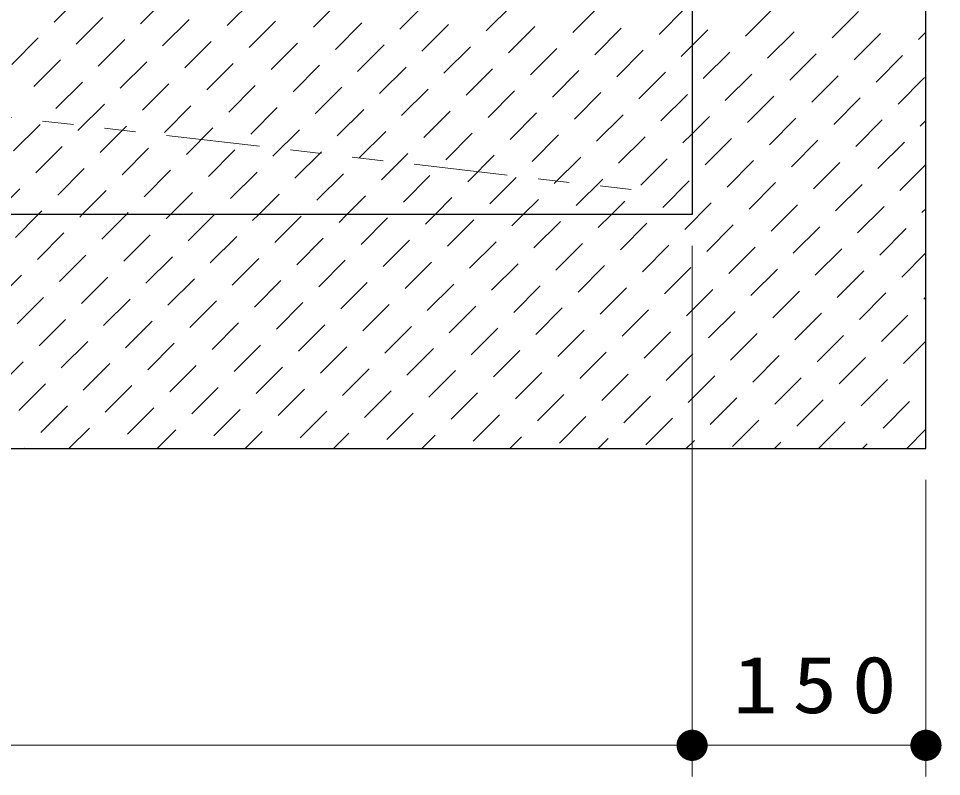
# Model space of a CAD drawing. Units: millimetres on the paper, scale 1:20. Extents: x -385 to 0, y -12 to 267.
# Drawn here: x -273.72 to -244.12, y 196.81 to 221.1 of the extents above; entities that cross this region are included whole.
import ezdxf

# ---------------------------------------------------------------- set-up
doc = ezdxf.new("R2010")
doc.units = ezdxf.units.MM
doc.linetypes.add('USER3', pattern=[8, 3, -1, 1, -1, 1, -1])
doc.layers.add('1_20', color=7, linetype='Continuous', lineweight=13)
doc.styles.add('ＭＳ ゴシック', font='')
doc.styles.get('ＭＳ ゴシック').set_extended_font_data('MS Gothic')

# ---------------------------------------------------------------- blocks, each defined once
blk = doc.blocks.new('filled_dot')
at = {"color": 0, "linetype": 'Continuous', "lineweight": -2, "const_width": 1.25}
blk.add_lwpolyline([(-0.625, 0, 1), (0.625, 0, 1)], format="xyb", close=True, dxfattribs=at)

msp = doc.modelspace()

# ---------------------------------------------------------------- linework, layer by layer
at = {"layer": '1_20', "lineweight": 25}
for p, q in [((-252.117, 242.316), (-252.117, 214.816)), ((-244.617, 207.316), (-244.617, 242.316)), ((-252.117, 214.816), (-337.117, 214.816)), ((-344.617, 207.316), (-244.617, 207.316))]:
    msp.add_line(p, q, dxfattribs=at)
at = {"layer": '1_20'}
for p, q in [((-272.576, 220.985), (-271.727, 221.834)), ((-269.804, 220.928), (-268.955, 221.777)), ((-267.032, 220.872), (-266.183, 221.72)), ((-264.26, 220.815), (-263.411, 221.664)), ((-261.488, 220.759), (-260.64, 221.607)), ((-258.716, 220.702), (-257.868, 221.551)), ((-255.944, 220.646), (-255.096, 221.494)), ((-253.173, 220.589), (-252.324, 221.438)), ((-250.401, 220.532), (-249.552, 221.381)), ((-247.629, 220.476), (-246.78, 221.324)), ((-271.868, 220.278), (-271.02, 221.126)), ((-269.097, 220.221), (-268.248, 221.07)), ((-266.325, 220.165), (-265.476, 221.013)), ((-263.553, 220.108), (-262.704, 220.957)), ((-260.781, 220.052), (-259.932, 220.9)), ((-258.009, 219.995), (-257.161, 220.844)), ((-255.237, 219.938), (-254.389, 220.787)), ((-252.117, 220.231), (-251.617, 220.73)), ((-249.694, 219.825), (-248.845, 220.674)), ((-246.922, 219.769), (-246.073, 220.617)), ((-244.857, 220.419), (-244.617, 220.66)), ((-273.933, 219.627), (-273.085, 220.476)), ((-271.161, 219.571), (-270.313, 220.419)), ((-268.389, 219.514), (-267.541, 220.363)), ((-265.618, 219.458), (-264.769, 220.306)), ((-262.846, 219.401), (-261.997, 220.25)), ((-260.074, 219.345), (-259.225, 220.193)), ((-257.302, 219.288), (-256.453, 220.136)), ((-254.53, 219.231), (-253.682, 220.08)), ((-252.465, 219.882), (-252.117, 220.231)), ((-251.758, 219.175), (-250.91, 220.023)), ((-248.986, 219.118), (-248.138, 219.967)), ((-273.226, 218.92), (-272.378, 219.769)), ((-270.454, 218.864), (-269.606, 219.712)), ((-246.215, 219.062), (-245.366, 219.91)), ((-267.682, 218.807), (-266.834, 219.656)), ((-264.91, 218.751), (-264.062, 219.599)), ((-262.139, 218.694), (-261.29, 219.543)), ((-259.367, 218.637), (-258.518, 219.486)), ((-256.595, 218.581), (-255.746, 219.429)), ((-253.823, 218.524), (-252.975, 219.373)), ((-251.051, 218.468), (-250.203, 219.316)), ((-248.279, 218.411), (-247.431, 219.26)), ((-245.507, 218.355), (-244.659, 219.203)), ((-272.519, 218.213), (-271.67, 219.062)), ((-269.747, 218.157), (-268.899, 219.005)), ((-266.975, 218.1), (-266.127, 218.949)), ((-264.203, 218.043), (-263.355, 218.892)), ((-261.432, 217.987), (-260.583, 218.835)), ((-258.66, 217.93), (-257.811, 218.779)), ((-255.888, 217.874), (-255.039, 218.722)), ((-253.116, 217.817), (-252.267, 218.666)), ((-250.344, 217.761), (-249.496, 218.609)), ((-247.572, 217.704), (-246.724, 218.553)), ((-271.812, 217.506), (-270.963, 218.355)), ((-269.04, 217.449), (-268.191, 218.298)), ((-266.268, 217.393), (-265.42, 218.241)), ((-263.496, 217.336), (-262.648, 218.185)), ((-260.724, 217.28), (-259.876, 218.128)), ((-257.953, 217.223), (-257.104, 218.072)), ((-255.181, 217.167), (-254.332, 218.015)), ((-252.117, 217.402), (-251.56, 217.959)), ((-249.637, 217.053), (-248.788, 217.902)), ((-273.877, 216.856), (-273.028, 217.704)), ((-271.105, 216.799), (-270.256, 217.647)), ((-268.333, 216.742), (-267.484, 217.591)), ((-246.865, 216.997), (-246.017, 217.845)), ((-244.8, 217.647), (-244.617, 217.831)), ((-265.561, 216.686), (-264.712, 217.534)), ((-262.789, 216.629), (-261.941, 217.478)), ((-260.017, 216.573), (-259.169, 217.421)), ((-257.245, 216.516), (-256.397, 217.365)), ((-254.474, 216.46), (-253.625, 217.308)), ((-252.409, 217.11), (-252.117, 217.402)), ((-251.702, 216.403), (-250.853, 217.251)), ((-248.93, 216.346), (-248.081, 217.195)), ((-246.158, 216.29), (-245.309, 217.138)), ((-273.169, 216.148), (-272.321, 216.997)), ((-270.398, 216.092), (-269.549, 216.94)), ((-267.626, 216.035), (-266.777, 216.884)), ((-264.854, 215.979), (-264.005, 216.827)), ((-262.082, 215.922), (-261.234, 216.771)), ((-259.31, 215.866), (-258.462, 216.714)), ((-256.538, 215.809), (-255.69, 216.658)), ((-253.766, 215.752), (-252.918, 216.601)), ((-250.995, 215.696), (-250.146, 216.544)), ((-248.223, 215.639), (-247.374, 216.488)), ((-245.451, 215.583), (-244.617, 216.417)), ((-272.462, 215.441), (-271.614, 216.29)), ((-269.691, 215.385), (-268.842, 216.233)), ((-266.919, 215.328), (-266.07, 216.177)), ((-264.147, 215.272), (-263.298, 216.12)), ((-261.375, 215.215), (-260.526, 216.064)), ((-258.603, 215.158), (-257.755, 216.007)), ((-255.831, 215.102), (-254.983, 215.95)), ((-253.059, 215.045), (-252.211, 215.894)), ((-250.288, 214.989), (-249.439, 215.837)), ((-274.502, 214.816), (-273.679, 215.639)), ((-271.674, 214.816), (-270.907, 215.583)), ((-268.845, 214.816), (-268.135, 215.526)), ((-247.516, 214.932), (-246.667, 215.781)), ((-266.017, 214.816), (-265.363, 215.47)), ((-263.188, 214.816), (-262.591, 215.413)), ((-260.36, 214.816), (-259.819, 215.356)), ((-257.532, 214.816), (-257.047, 215.3)), ((-254.703, 214.816), (-254.276, 215.243)), ((-273.088, 214.816), (-272.972, 214.932)), ((-252.352, 214.338), (-251.504, 215.187)), ((-249.58, 214.282), (-248.732, 215.13)), ((-246.809, 214.225), (-245.96, 215.074)), ((-244.744, 214.876), (-244.617, 215.003)), ((-273.82, 214.084), (-273.088, 214.816)), ((-271.755, 214.734), (-271.674, 214.816)), ((-271.048, 214.027), (-270.259, 214.816)), ((-270.259, 214.816), (-270.2, 214.876)), ((-268.983, 214.678), (-268.845, 214.816)), ((-268.276, 213.971), (-267.431, 214.816)), ((-267.431, 214.816), (-267.428, 214.819)), ((-266.212, 214.621), (-266.017, 214.816)), ((-265.504, 213.914), (-264.656, 214.762)), ((-263.44, 214.564), (-263.188, 214.816)), ((-262.733, 213.857), (-261.884, 214.706)), ((-260.668, 214.508), (-260.36, 214.816)), ((-259.961, 213.801), (-259.112, 214.649)), ((-257.896, 214.451), (-257.532, 214.816)), ((-255.124, 214.395), (-254.703, 214.816)), ((-257.189, 213.744), (-256.34, 214.593)), ((-254.417, 213.688), (-253.568, 214.536)), ((-251.645, 213.631), (-250.797, 214.48)), ((-248.873, 213.575), (-248.025, 214.423)), ((-246.101, 213.518), (-245.253, 214.366)), ((-273.113, 213.377), (-272.264, 214.225)), ((-270.341, 213.32), (-269.493, 214.169)), ((-267.569, 213.263), (-266.721, 214.112)), ((-264.797, 213.207), (-263.949, 214.055)), ((-262.025, 213.15), (-261.177, 213.999)), ((-259.254, 213.094), (-258.405, 213.942)), ((-256.482, 213.037), (-255.633, 213.886)), ((-253.71, 212.981), (-252.861, 213.829)), ((-252.117, 213.816), (-252.117, 196.806)), ((-250.938, 212.924), (-250.09, 213.773)), ((-272.406, 212.669), (-271.557, 213.518)), ((-269.634, 212.613), (-268.785, 213.461)), ((-248.166, 212.867), (-247.318, 213.716)), ((-245.394, 212.811), (-244.617, 213.589)), ((-266.862, 212.556), (-266.014, 213.405)), ((-264.09, 212.5), (-263.242, 213.348)), ((-261.318, 212.443), (-260.47, 213.292)), ((-258.547, 212.387), (-257.698, 213.235)), ((-255.775, 212.33), (-254.926, 213.179)), ((-274.471, 212.019), (-273.622, 212.867)), ((-253.003, 212.273), (-252.154, 213.122)), ((-250.231, 212.217), (-249.382, 213.065)), ((-247.459, 212.16), (-246.611, 213.009)), ((-271.699, 211.962), (-270.85, 212.811)), ((-268.927, 211.906), (-268.078, 212.754)), ((-266.155, 211.849), (-265.306, 212.698)), ((-263.383, 211.793), (-262.535, 212.641)), ((-260.611, 211.736), (-259.763, 212.585)), ((-257.839, 211.679), (-256.991, 212.528)), ((-255.068, 211.623), (-254.219, 212.471)), ((-252.296, 211.566), (-251.447, 212.415)), ((-249.524, 211.51), (-248.675, 212.358)), ((-246.752, 211.453), (-245.903, 212.302)), ((-273.763, 211.312), (-272.915, 212.16)), ((-270.992, 211.255), (-270.143, 212.104)), ((-268.22, 211.199), (-267.371, 212.047)), ((-265.448, 211.142), (-264.599, 211.991)), ((-244.687, 212.104), (-244.617, 212.174)), ((-262.676, 211.086), (-261.827, 211.934)), ((-259.904, 211.029), (-259.056, 211.877)), ((-257.132, 210.972), (-256.284, 211.821)), ((-254.36, 210.916), (-253.512, 211.764)), ((-251.589, 210.859), (-250.74, 211.708)), ((-273.056, 210.605), (-272.208, 211.453)), ((-270.284, 210.548), (-269.436, 211.397)), ((-248.817, 210.803), (-247.968, 211.651)), ((-246.045, 210.746), (-245.196, 211.595)), ((-267.513, 210.492), (-266.664, 211.34)), ((-264.741, 210.435), (-263.892, 211.284)), ((-261.969, 210.378), (-261.12, 211.227)), ((-259.197, 210.322), (-258.349, 211.17)), ((-256.425, 210.265), (-255.577, 211.114)), ((-253.653, 210.209), (-252.805, 211.057)), ((-250.881, 210.152), (-250.033, 211.001)), ((-248.11, 210.096), (-247.261, 210.944)), ((-272.349, 209.898), (-271.501, 210.746)), ((-269.577, 209.841), (-268.729, 210.69)), ((-266.806, 209.784), (-265.957, 210.633)), ((-264.034, 209.728), (-263.185, 210.576)), ((-261.262, 209.671), (-260.413, 210.52)), ((-245.338, 210.039), (-244.617, 210.76)), ((-258.49, 209.615), (-257.641, 210.463)), ((-255.718, 209.558), (-254.87, 210.407)), ((-252.946, 209.502), (-252.098, 210.35)), ((-250.174, 209.445), (-249.326, 210.294)), ((-247.403, 209.388), (-246.554, 210.237)), ((-274.414, 209.247), (-273.565, 210.096)), ((-271.642, 209.19), (-270.794, 210.039)), ((-268.87, 209.134), (-268.022, 209.982)), ((-266.098, 209.077), (-265.25, 209.926)), ((-263.327, 209.021), (-262.478, 209.869)), ((-260.555, 208.964), (-259.706, 209.813)), ((-257.783, 208.908), (-256.934, 209.756)), ((-255.011, 208.851), (-254.162, 209.7)), ((-252.239, 208.794), (-251.391, 209.643)), ((-273.707, 208.54), (-272.858, 209.388)), ((-270.935, 208.483), (-270.087, 209.332)), ((-249.467, 208.738), (-248.619, 209.586)), ((-246.695, 208.681), (-245.847, 209.53)), ((-244.631, 209.332), (-244.617, 209.346)), ((-268.163, 208.427), (-267.315, 209.275)), ((-265.391, 208.37), (-264.543, 209.219)), ((-262.619, 208.314), (-261.771, 209.162)), ((-259.848, 208.257), (-258.999, 209.106)), ((-257.076, 208.201), (-256.227, 209.049)), ((-254.304, 208.144), (-253.455, 208.992)), ((-251.532, 208.087), (-250.683, 208.936)), ((-248.76, 208.031), (-247.912, 208.879)), ((-245.988, 207.974), (-245.14, 208.823)), ((-273, 207.833), (-272.151, 208.681)), ((-270.228, 207.776), (-269.379, 208.625)), ((-267.456, 207.72), (-266.608, 208.568)), ((-264.684, 207.663), (-263.836, 208.512)), ((-261.912, 207.607), (-261.064, 208.455)), ((-259.14, 207.55), (-258.292, 208.399)), ((-256.369, 207.493), (-255.52, 208.342)), ((-253.597, 207.437), (-252.748, 208.285)), ((-250.825, 207.38), (-249.976, 208.229)), ((-248.053, 207.324), (-247.205, 208.172)), ((-272.103, 207.316), (-271.444, 207.974)), ((-269.274, 207.316), (-268.672, 207.918)), ((-266.446, 207.316), (-265.9, 207.861)), ((-245.233, 207.316), (-244.617, 207.932)), ((-263.617, 207.316), (-263.129, 207.805)), ((-260.789, 207.316), (-260.357, 207.748)), ((-257.96, 207.316), (-257.585, 207.691)), ((-255.132, 207.316), (-254.813, 207.635)), ((-252.304, 207.316), (-252.041, 207.578)), ((-273.517, 207.316), (-273.509, 207.324)), ((-249.475, 207.316), (-249.269, 207.522)), ((-246.647, 207.316), (-246.497, 207.465)), ((-244.617, 206.316), (-244.617, 196.806)), ((-252.117, 197.806), (-337.117, 197.806)), ((-244.617, 197.806), (-252.117, 197.806))]:
    msp.add_line(p, q, dxfattribs=at)
at = {"layer": '1_20', "color": 253, "linetype": 'USER3'}
msp.add_line((-284.867, 219.2), (-253.656, 215.566), dxfattribs=at)

# ---------------------------------------------------------------- block references
at = {"layer": '1_20', "xscale": 0.4, "yscale": 0.4, "rotation": 180}
for p in [(-252.117, 197.806), (-244.617, 197.806)]:
    msp.add_blockref('filled_dot', p, dxfattribs=at)
at = {"layer": '1_20', "xscale": 0.4, "yscale": 0.4}
msp.add_blockref('filled_dot', (-252.117, 197.806), dxfattribs=at)

# ---------------------------------------------------------------- texts
at = {"layer": '1_20', "insert": (-247.946, 198.806), "char_height": 1.833, "attachment_point": 8, "style": 'ＭＳ ゴシック'}
msp.add_mtext('\\T1.33;\\W1.15;150', dxfattribs=at)

doc.saveas('drawing.dxf')
